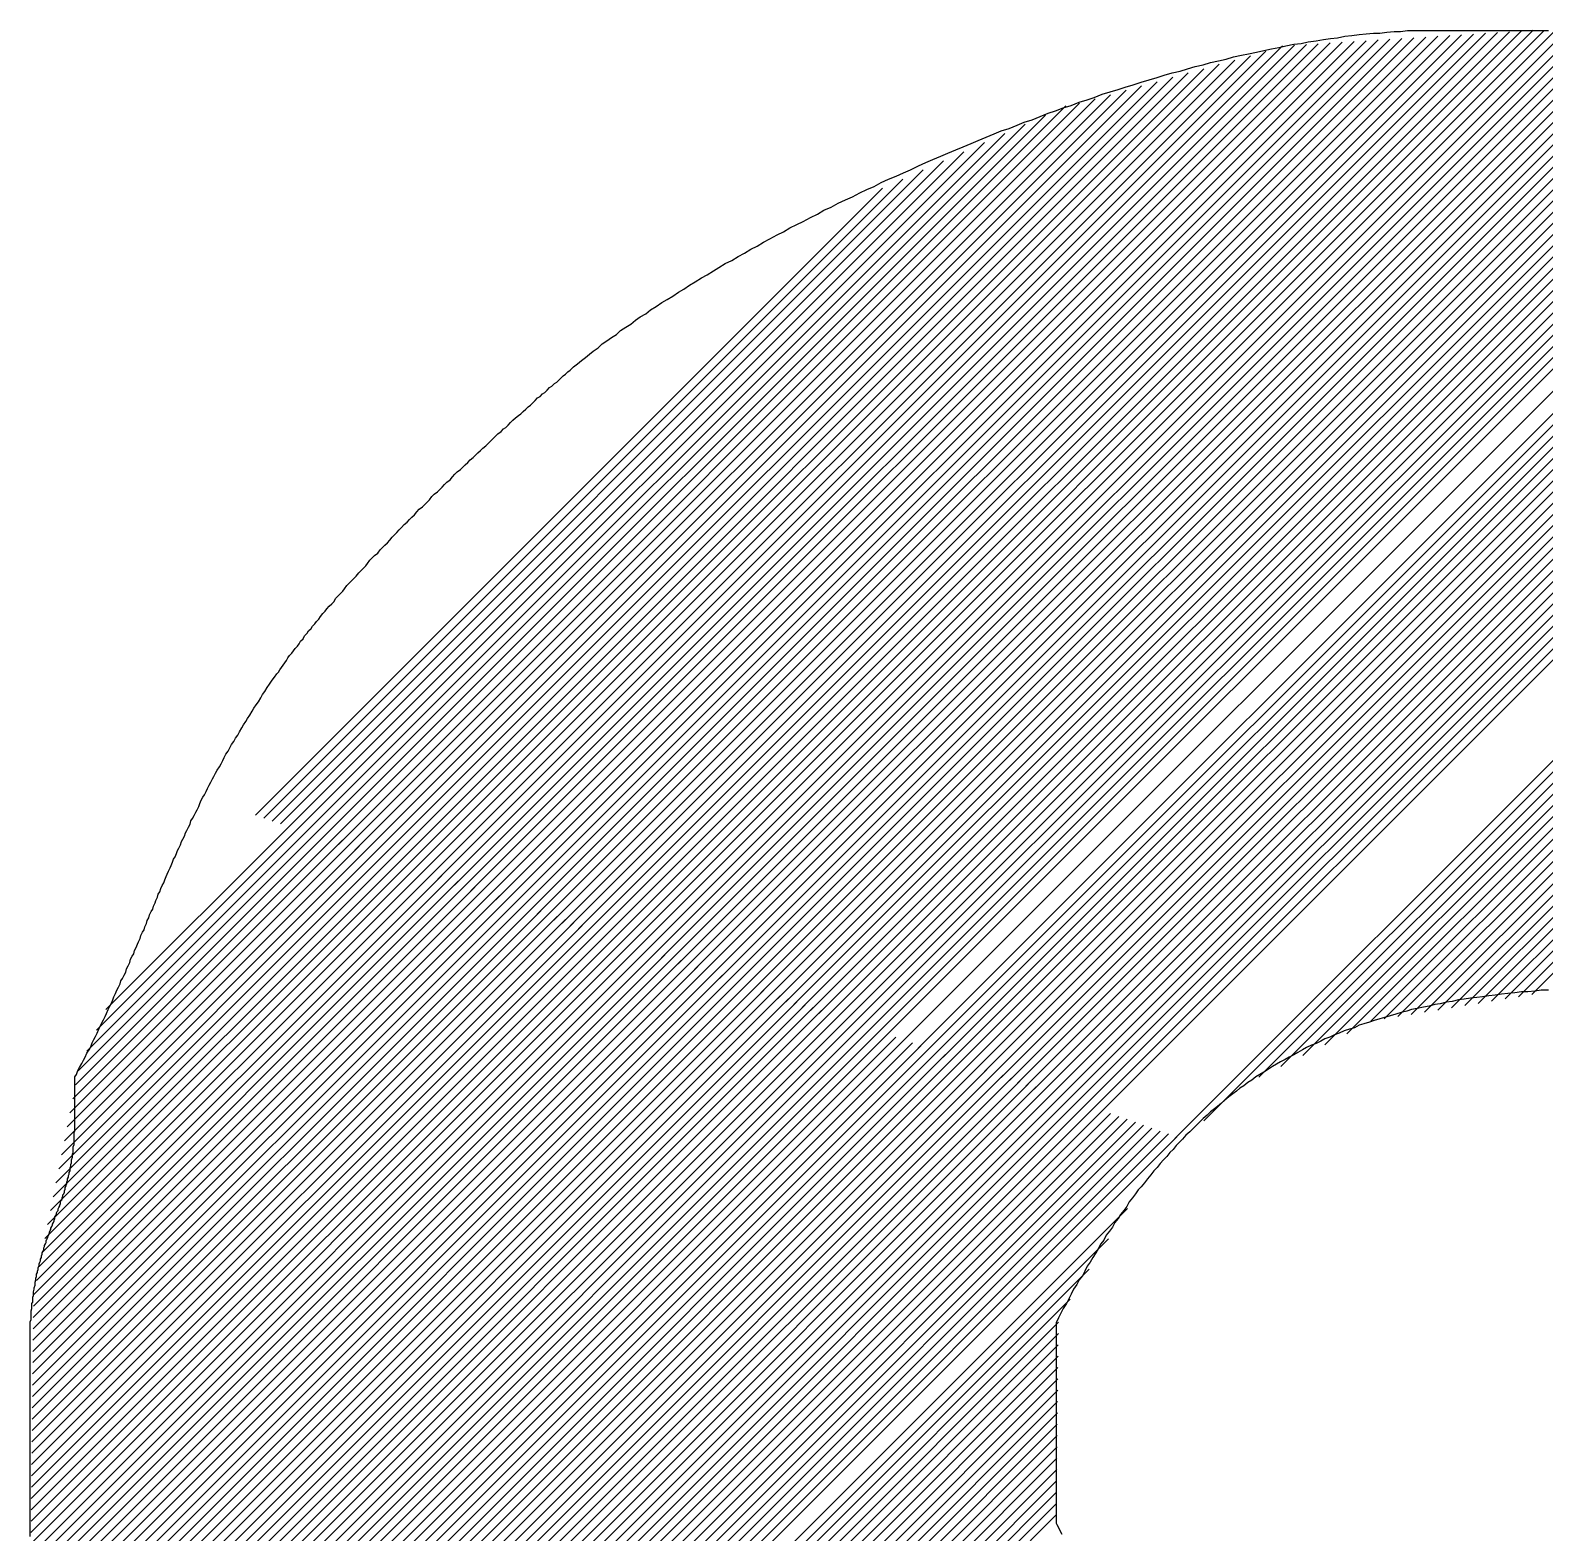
# Model space of a CAD drawing. Extents: x 3196 to 9141, y -1880 to 2325.
# Drawn here: x 8907.68 to 8917.24, y -1182.62 to -1173.14 of the extents above; entities that cross this region are included whole.
import ezdxf

# ---------------------------------------------------------------- set-up
doc = ezdxf.new("R2010")
doc.units = 0
doc.header["$MEASUREMENT"] = 0
doc.layers.add('1', color=1, linetype='CONTINUOUS')
doc.layers.add('10', color=10, linetype='CONTINUOUS')

msp = doc.modelspace()

# ---------------------------------------------------------------- linework, layer by layer
at = {"layer": '1', "linetype": 'Continuous'}
for p, q in [((8910.825468, -1178.700185), (8916.338568, -1173.187085)), ((8910.877768, -1178.718585), (8916.413968, -1173.182385)), ((8910.930068, -1178.736985), (8916.489418, -1173.177685)), ((8910.982368, -1178.755385), (8916.564818, -1173.172935)), ((8911.034668, -1178.773785), (8916.640268, -1173.168235)), ((8911.087018, -1178.792185), (8916.715668, -1173.163535)), ((8911.139318, -1178.810585), (8916.791118, -1173.158835)), ((8911.191618, -1178.828985), (8916.866518, -1173.154085)), ((8911.243918, -1178.847385), (8916.941968, -1173.149385)), ((8911.296218, -1178.865835), (8917.017368, -1173.144685)), ((8911.348518, -1178.884235), (8917.095318, -1173.137435)), ((8911.400868, -1178.902635), (8917.168218, -1173.135235)), ((8911.453168, -1178.921035), (8917.236718, -1173.137435)), ((8911.505468, -1178.939435), (8917.307418, -1173.137435)), ((8911.557768, -1178.957835), (8917.378168, -1173.137435)), ((8911.610068, -1178.976235), (8917.448868, -1173.137435)), ((8911.662418, -1178.994635), (8917.519568, -1173.137435)), ((8911.714718, -1179.013035), (8917.590268, -1173.137435)), ((8911.767018, -1179.031435), (8917.660968, -1173.137435)), ((8911.819318, -1179.049835), (8917.731718, -1173.137435)), ((8911.871618, -1179.068235), (8917.802418, -1173.137435)), ((8911.923918, -1179.086635), (8917.873118, -1173.137435)), ((8911.976268, -1179.105035), (8917.943818, -1173.137435)), ((8912.028568, -1179.123435), (8918.014568, -1173.137435)), ((8912.080868, -1179.141835), (8918.085268, -1173.137435)), ((8912.133168, -1179.160235), (8918.155968, -1173.137435)), ((8912.185468, -1179.178635), (8918.226668, -1173.137435)), ((8912.237768, -1179.197035), (8918.297368, -1173.137435)), ((8912.290118, -1179.215435), (8918.368118, -1173.137435)), ((8912.342418, -1179.233835), (8918.438818, -1173.137435)), ((8912.394718, -1179.252235), (8918.509518, -1173.137435)), ((8912.447018, -1179.270635), (8918.580218, -1173.137435)), ((8912.499318, -1179.289035), (8918.650918, -1173.137435)), ((8912.551618, -1179.307435), (8918.721668, -1173.137435)), ((8912.603968, -1179.325885), (8918.792368, -1173.137435)), ((8912.656268, -1179.344285), (8918.863068, -1173.137435)), ((8912.708568, -1179.362685), (8918.935318, -1173.135935)), ((8912.760868, -1179.381085), (8918.997168, -1173.144785)), ((8912.813168, -1179.399485), (8919.059068, -1173.153585)), ((8912.865518, -1179.417885), (8919.120918, -1173.162435)), ((8912.917818, -1179.436285), (8919.182768, -1173.171285)), ((8912.970118, -1179.454685), (8919.244668, -1173.180135)), ((8910.250068, -1178.497785), (8915.479618, -1173.268185)), ((8910.302368, -1178.516185), (8915.584318, -1173.234235)), ((8910.354668, -1178.534585), (8915.659718, -1173.229535)), ((8910.406968, -1178.552985), (8915.735168, -1173.224835)), ((8910.459318, -1178.571385), (8915.810568, -1173.220085)), ((8910.511618, -1178.589785), (8915.886018, -1173.215385)), ((8910.563918, -1178.608185), (8915.961418, -1173.210685)), ((8910.616218, -1178.626585), (8916.036868, -1173.205935)), ((8910.668518, -1178.644985), (8916.112268, -1173.201235)), ((8910.720818, -1178.663385), (8916.187718, -1173.196535)), ((8910.773168, -1178.681785), (8916.263118, -1173.191835)), ((8913.022418, -1179.473085), (8919.306518, -1173.188985)), ((8913.074718, -1179.491485), (8919.368418, -1173.197785)), ((8913.179368, -1179.528285), (8919.492168, -1173.215485)), ((8913.283968, -1179.565085), (8919.615868, -1173.233135)), ((8913.336268, -1179.583485), (8919.677768, -1173.241985)), ((8913.388568, -1179.601885), (8919.739618, -1173.250835)), ((8913.440868, -1179.620285), (8919.801518, -1173.259685)), ((8913.493218, -1179.638685), (8919.863368, -1173.268535)), ((8913.545518, -1179.657085), (8919.925268, -1173.277335)), ((8913.597818, -1179.675485), (8919.991718, -1173.281635)), ((8910.040818, -1178.424185), (8915.087318, -1173.377685)), ((8910.093118, -1178.442585), (8915.185418, -1173.350285)), ((8910.145418, -1178.460985), (8915.283468, -1173.322935)), ((8910.197768, -1178.479385), (8915.381568, -1173.295585)), ((8913.650118, -1179.693885), (8920.049018, -1173.295035)), ((8913.702418, -1179.712285), (8920.103768, -1173.310935)), ((8913.754768, -1179.730685), (8920.159818, -1173.325635)), ((8913.807068, -1179.749085), (8920.215868, -1173.340285)), ((8913.859368, -1179.767485), (8920.271918, -1173.354935)), ((8913.911668, -1179.785885), (8920.327968, -1173.369635)), ((8909.883918, -1178.368935), (8914.793068, -1173.459785)), ((8909.936218, -1178.387335), (8914.891168, -1173.432385)), ((8909.988518, -1178.405785), (8914.989218, -1173.405035)), ((8913.963968, -1179.804335), (8920.384018, -1173.384285)), ((8914.016268, -1179.822735), (8920.440068, -1173.398935)), ((8914.068618, -1179.841135), (8920.496118, -1173.413635)), ((8914.120918, -1179.859535), (8920.552168, -1173.428285)), ((8914.173218, -1179.877935), (8920.608168, -1173.442935)), ((8914.225518, -1179.896335), (8920.664218, -1173.457585)), ((8914.277818, -1179.914735), (8920.720268, -1173.472285)), ((8909.674668, -1178.295335), (8914.400768, -1173.569235)), ((8909.726968, -1178.313735), (8914.498868, -1173.541885)), ((8909.779268, -1178.332135), (8914.596918, -1173.514485)), ((8909.831568, -1178.350535), (8914.695018, -1173.487135)), ((8914.330118, -1179.933135), (8920.776318, -1173.486935)), ((8914.382468, -1179.951535), (8920.832368, -1173.501585)), ((8914.434768, -1179.969935), (8920.888418, -1173.516285)), ((8909.570068, -1178.258535), (8914.215368, -1173.613235)), ((8909.622368, -1178.276935), (8914.302718, -1173.596585)), ((8909.465418, -1178.221735), (8913.958418, -1173.728735)), ((8909.517718, -1178.240135), (8914.086918, -1173.670985)), ((8914.905518, -1180.135535), (8921.351268, -1173.689835)), ((8915.087518, -1180.024285), (8921.399068, -1173.712735)), ((8915.435318, -1179.747185), (8921.446868, -1173.735635)), ((8915.574168, -1179.679085), (8921.494668, -1173.758535)), ((8909.360818, -1178.184935), (8913.701518, -1173.844235)), ((8909.413118, -1178.203335), (8913.829968, -1173.786485)), ((8915.712968, -1179.610985), (8921.542468, -1173.781435)), ((8915.851768, -1179.542885), (8921.590268, -1173.804385)), ((8915.990568, -1179.474785), (8921.638068, -1173.827285)), ((8916.142768, -1179.393285), (8921.685868, -1173.850185)), ((8909.308518, -1178.166535), (8913.573018, -1173.902035)), ((8916.227468, -1179.379285), (8921.733668, -1173.873085)), ((8916.312168, -1179.365285), (8921.781468, -1173.896035)), ((8916.396868, -1179.351285), (8921.829268, -1173.918935)), ((8916.481568, -1179.337335), (8921.877068, -1173.941835)), ((8909.203868, -1178.129735), (8913.316068, -1174.017535)), ((8909.256218, -1178.148135), (8913.444568, -1173.959785)), ((8916.566318, -1179.323335), (8921.924868, -1173.964735)), ((8916.651018, -1179.309335), (8921.972668, -1173.987635)), ((8916.735718, -1179.295335), (8922.020468, -1174.010585)), ((8916.820418, -1179.281335), (8922.068268, -1174.033485)), ((8909.099268, -1178.092935), (8913.059168, -1174.133035)), ((8909.151568, -1178.111335), (8913.187618, -1174.075285)), ((8916.905118, -1179.267335), (8922.116068, -1174.056385)), ((8916.989868, -1179.253335), (8922.163868, -1174.079285)), ((8917.074568, -1179.239335), (8922.211668, -1174.102185)), ((8917.159268, -1179.225335), (8922.259468, -1174.125135)), ((8908.094168, -1179.451585), (8909.388118, -1178.157635)), ((8908.154168, -1179.320885), (8909.335968, -1178.139085)), ((8907.926818, -1179.972485), (8909.648868, -1178.250435)), ((8907.944418, -1179.884185), (8909.596718, -1178.231885)), ((8907.962018, -1179.795835), (8909.544568, -1178.213285)), ((8907.979618, -1179.707535), (8909.492418, -1178.194735)), ((8908.034168, -1179.582285), (8909.440268, -1178.176185)), ((8907.838818, -1180.414035), (8909.909618, -1178.343235)), ((8907.856418, -1180.325735), (8909.857468, -1178.324635)), ((8907.874018, -1180.237435), (8909.805318, -1178.306085)), ((8907.891618, -1180.149085), (8909.753168, -1178.287535)), ((8907.909218, -1180.060785), (8909.701018, -1178.268985)), ((8907.750818, -1180.855585), (8910.170418, -1178.436035)), ((8907.768418, -1180.767285), (8910.118268, -1178.417435)), ((8907.786018, -1180.678985), (8910.066118, -1178.398885)), ((8907.803618, -1180.590635), (8910.013918, -1178.380335)), ((8907.821218, -1180.502335), (8909.961768, -1178.361785)), ((8907.695168, -1181.264785), (8910.431168, -1178.528785)), ((8907.695918, -1181.193335), (8910.379018, -1178.510235)), ((8907.698018, -1181.120535), (8910.326868, -1178.491685)), ((8907.715618, -1181.032235), (8910.274718, -1178.473135)), ((8907.733218, -1180.943885), (8910.222568, -1178.454585)), ((8907.691368, -1181.622185), (8910.691918, -1178.621585)), ((8907.692118, -1181.550685), (8910.639768, -1178.603035)), ((8907.692868, -1181.479235), (8910.587618, -1178.584485)), ((8907.693618, -1181.407735), (8910.535468, -1178.565935)), ((8907.694418, -1181.336285), (8910.483318, -1178.547385)), ((8907.686768, -1182.051035), (8911.004818, -1178.732935)), ((8907.687518, -1181.979535), (8910.952668, -1178.714385)), ((8907.688268, -1181.908085), (8910.900518, -1178.695835)), ((8907.689068, -1181.836585), (8910.848368, -1178.677285)), ((8907.689818, -1181.765135), (8910.796218, -1178.658735)), ((8907.690568, -1181.693635), (8910.744068, -1178.640135)), ((8907.682918, -1182.408385), (8911.265568, -1178.825735)), ((8907.683718, -1182.336935), (8911.213418, -1178.807185)), ((8907.684468, -1182.265435), (8911.161268, -1178.788635)), ((8907.685218, -1182.193985), (8911.109118, -1178.770085)), ((8907.686018, -1182.122485), (8911.056968, -1178.751535)), ((8907.679118, -1182.765785), (8911.526368, -1178.918535)), ((8907.679868, -1182.694285), (8911.474168, -1178.899985)), ((8907.680668, -1182.622835), (8911.422018, -1178.881435)), ((8907.681418, -1182.551335), (8911.369868, -1178.862885)), ((8907.682168, -1182.479885), (8911.317718, -1178.844285)), ((8907.676818, -1182.980185), (8911.682818, -1178.974235)), ((8907.677418, -1183.050285), (8911.734968, -1178.992785)), ((8907.677568, -1182.908735), (8911.630668, -1178.955685)), ((8907.678368, -1182.837235), (8911.578518, -1178.937085)), ((8907.678818, -1183.119635), (8911.787118, -1179.011335)), ((8907.680168, -1183.188985), (8911.839268, -1179.029885)), ((8907.681568, -1183.258335), (8911.891418, -1179.048435)), ((8907.682918, -1183.327635), (8911.943568, -1179.067035)), ((8907.684268, -1183.396985), (8911.995718, -1179.085585)), ((8907.685668, -1183.466335), (8912.047868, -1179.104135)), ((8907.687018, -1183.535685), (8912.100018, -1179.122685)), ((8907.688418, -1183.605035), (8912.152168, -1179.141235)), ((8907.689768, -1183.674385), (8912.204318, -1179.159785)), ((8907.691118, -1183.743685), (8912.256468, -1179.178385)), ((8907.692518, -1183.813035), (8912.308618, -1179.196935)), ((8907.693868, -1183.882385), (8912.360768, -1179.215485)), ((8907.695268, -1183.951735), (8912.412918, -1179.234035)), ((8907.696618, -1184.021085), (8912.465068, -1179.252585)), ((8907.697968, -1184.090385), (8912.517218, -1179.271185)), ((8907.699368, -1184.159735), (8912.569368, -1179.289735)), ((8907.700718, -1184.229085), (8912.621518, -1179.308285)), ((8907.705768, -1184.294735), (8912.673668, -1179.326835)), ((8907.718568, -1184.352635), (8912.725818, -1179.345385)), ((8907.731418, -1184.410535), (8912.777968, -1179.363935)), ((8907.744268, -1184.468385), (8912.830118, -1179.382535)), ((8907.757068, -1184.526285), (8912.882268, -1179.401085)), ((8907.769918, -1184.584185), (8912.934418, -1179.419635)), ((8907.782718, -1184.642035), (8912.986618, -1179.438185)), ((8907.795568, -1184.699935), (8913.038768, -1179.456735)), ((8907.808418, -1184.757835), (8913.090918, -1179.475335)), ((8907.821218, -1184.815685), (8913.143068, -1179.493885)), ((8907.834068, -1184.873585), (8913.195218, -1179.512435)), ((8907.846868, -1184.931485), (8913.247368, -1179.530985)), ((8907.859718, -1184.989335), (8913.299518, -1179.549535)), ((8907.872518, -1185.047235), (8913.351668, -1179.568085)), ((8907.885368, -1185.105085), (8913.403818, -1179.586685)), ((8907.898218, -1185.162985), (8913.455968, -1179.605235)), ((8907.911018, -1185.220885), (8913.508118, -1179.623785)), ((8907.923868, -1185.278735), (8913.560268, -1179.642335)), ((8907.936668, -1185.336635), (8913.612418, -1179.660885)), ((8907.949518, -1185.394535), (8913.664568, -1179.679435)), ((8907.962318, -1185.452385), (8913.716718, -1179.698035)), ((8907.975168, -1185.510285), (8913.768868, -1179.716585)), ((8907.988018, -1185.568185), (8913.821018, -1179.735135)), ((8908.000818, -1185.626035), (8913.873168, -1179.753685)), ((8908.013668, -1185.683935), (8913.925318, -1179.772235)), ((8908.026468, -1185.741785), (8913.977468, -1179.790835)), ((8908.039318, -1185.799685), (8914.029618, -1179.809385)), ((8908.052118, -1185.857585), (8914.081768, -1179.827935)), ((8908.064968, -1185.915435), (8914.133918, -1179.846485)), ((8908.077818, -1185.973335), (8914.186068, -1179.865035)), ((8908.090618, -1186.031235), (8914.238218, -1179.883585)), ((8908.103468, -1186.089085), (8914.290368, -1179.902185)), ((8908.116268, -1186.146985), (8914.342518, -1179.920735)), ((8908.134018, -1186.199985), (8914.394668, -1179.939285)), ((8908.158068, -1186.246635), (8914.446868, -1179.957835)), ((8908.182068, -1186.293285), (8914.499018, -1179.976385)), ((8908.206118, -1186.339985), (8914.551168, -1179.994935)), ((8908.230168, -1186.386635), (8914.603318, -1180.013535)), ((8908.254218, -1186.433335), (8914.655468, -1180.032085)), ((8908.278268, -1186.479985), (8914.707618, -1180.050635)), ((8908.302318, -1186.526635), (8914.759768, -1180.069185)), ((8908.326318, -1186.573335), (8914.811918, -1180.087735)), ((8908.350368, -1186.619985), (8914.864068, -1180.106335)), ((8908.374418, -1186.666635), (8914.916218, -1180.124885)), ((8908.422518, -1186.759985), (8914.605718, -1180.576785)), ((8908.446568, -1186.806685), (8914.485168, -1180.768085)), ((8908.470568, -1186.853335), (8914.364568, -1180.959335)), ((8908.494618, -1186.899985), (8914.244018, -1181.150585)), ((8908.518668, -1186.946685), (8914.169668, -1181.295685)), ((8908.542718, -1186.993335), (8914.168868, -1181.367185)), ((8908.566768, -1187.039985), (8914.168018, -1181.438735)), ((8908.590818, -1187.086685), (8914.167218, -1181.510235)), ((8908.614818, -1187.133335), (8914.166418, -1181.581785)), ((8908.638868, -1187.180035), (8914.165568, -1181.653335)), ((8908.662918, -1187.226685), (8914.164768, -1181.724835)), ((8908.686968, -1187.273335), (8914.163968, -1181.796385)), ((8908.711018, -1187.320035), (8914.163118, -1181.867885)), ((8908.735068, -1187.366685), (8914.162318, -1181.939435)), ((8908.759068, -1187.413385), (8914.161468, -1182.010985)), ((8908.783118, -1187.460035), (8914.160668, -1182.082485)), ((8908.807168, -1187.506685), (8914.159868, -1182.154035)), ((8908.831218, -1187.553385), (8914.159018, -1182.225535)), ((8908.855268, -1187.600035), (8914.158218, -1182.297085)), ((8908.879318, -1187.646685), (8914.157368, -1182.368635)), ((8908.908118, -1187.688585), (8914.156568, -1182.440135)), ((8908.942218, -1187.725235), (8914.155768, -1182.511685))]:
    msp.add_line(p, q, dxfattribs=at)
at = {"layer": '10', "linetype": 'Continuous'}
for points in [[(8909.173118, -1177.285635), (8909.188168, -1177.265535), (8909.203218, -1177.240435), (8909.218318, -1177.220335), (8909.233368, -1177.200235), (8909.243418, -1177.190185), (8909.253468, -1177.175135), (8909.263518, -1177.160085), (8909.273568, -1177.144985), (8909.283568, -1177.129935), (8909.293618, -1177.114885), (8909.303668, -1177.099785), (8909.313718, -1177.084735), (8909.328768, -1177.069685), (8909.338818, -1177.054585), (8909.348868, -1177.039535), (8909.363918, -1177.024485), (8909.373968, -1177.009435), (8909.384018, -1176.994335), (8909.399118, -1176.979285), (8909.409118, -1176.959185), (8909.424218, -1176.944135), (8909.434268, -1176.929035), (8909.449318, -1176.913985), (8909.459368, -1176.898935), (8909.474418, -1176.883885), (8909.484468, -1176.868785), (8909.499518, -1176.853735), (8909.509568, -1176.838685), (8909.524668, -1176.818585), (8909.539718, -1176.803485), (8909.549768, -1176.788435), (8909.564818, -1176.773385), (8909.579868, -1176.758335), (8909.594968, -1176.743235), (8909.605018, -1176.723135), (8909.620068, -1176.708085), (8909.635118, -1176.693035), (8909.650218, -1176.677935), (8909.660218, -1176.662885), (8909.675318, -1176.642785), (8909.690368, -1176.627735), (8909.705418, -1176.612685), (8909.720518, -1176.597585), (8909.735568, -1176.582535), (8909.750618, -1176.562435), (8909.765718, -1176.547385), (8909.780768, -1176.532335), (8909.795818, -1176.517235), (8909.805868, -1176.502185), (8909.820968, -1176.482085), (8909.836018, -1176.467035), (8909.851068, -1176.451985), (8909.871168, -1176.436885), (8909.886218, -1176.416835), (8909.901318, -1176.401735), (8909.916368, -1176.386685), (8909.931418, -1176.371635), (8909.946518, -1176.356535), (8909.961568, -1176.336485), (8909.976618, -1176.321385), (8909.991668, -1176.306335), (8910.006768, -1176.291285), (8910.021818, -1176.276185), (8910.036868, -1176.256135), (8910.056968, -1176.241035), (8910.072068, -1176.225985), (8910.087118, -1176.210935), (8910.102168, -1176.195835), (8910.117218, -1176.175735), (8910.132318, -1176.160685), (8910.152418, -1176.145635), (8910.167468, -1176.130585), (8910.182518, -1176.115485), (8910.197618, -1176.100435), (8910.212668, -1176.080335), (8910.227718, -1176.065285), (8910.247818, -1176.050185), (8910.262868, -1176.035135), (8910.277968, -1176.020085), (8910.293018, -1176.005035), (8910.308068, -1175.989935), (8910.328168, -1175.974885), (8910.343218, -1175.954785), (8910.358318, -1175.939735), (8910.373368, -1175.924635), (8910.393468, -1175.909585), (8910.408518, -1175.894535), (8910.423568, -1175.879485), (8910.438668, -1175.864385), (8910.453718, -1175.849335), (8910.473818, -1175.834285), (8910.488868, -1175.819185), (8910.503918, -1175.804135), (8910.519018, -1175.789085), (8910.534068, -1175.773985), (8910.554168, -1175.758935), (8910.569218, -1175.743885), (8910.584268, -1175.728785), (8910.599368, -1175.713735), (8910.614418, -1175.698685), (8910.629468, -1175.683585), (8910.649568, -1175.668535), (8910.664618, -1175.653485), (8910.679718, -1175.643435), (8910.694768, -1175.628385), (8910.709818, -1175.613285), (8910.724918, -1175.598235), (8910.739968, -1175.583185), (8910.760068, -1175.568085), (8910.775118, -1175.558035), (8910.790168, -1175.542985), (8910.805268, -1175.527935), (8910.820318, -1175.512835), (8910.835368, -1175.502835), (8910.850468, -1175.487735), (8910.865518, -1175.472685), (8910.880568, -1175.457635), (8910.895668, -1175.447585), (8910.910718, -1175.432485), (8910.925768, -1175.422435), (8910.940868, -1175.407385), (8910.955918, -1175.392335), (8910.970968, -1175.382285), (8910.986068, -1175.367235), (8911.001118, -1175.357185), (8911.016168, -1175.342085), (8911.026218, -1175.332085), (8911.041268, -1175.316985), (8911.056368, -1175.306935), (8911.071418, -1175.291885), (8911.086468, -1175.281835), (8911.106568, -1175.261735), (8911.131668, -1175.241685), (8911.156818, -1175.221585), (8911.181918, -1175.201485), (8911.207018, -1175.181385), (8911.232118, -1175.161335), (8911.262268, -1175.141235), (8911.287368, -1175.116135), (8911.317518, -1175.096035), (8911.347618, -1175.075935), (8911.377768, -1175.055835), (8911.402868, -1175.030735), (8911.438018, -1175.010635), (8911.468168, -1174.990585), (8911.498268, -1174.965435), (8911.528418, -1174.945385), (8911.563568, -1174.925285), (8911.593718, -1174.900185), (8911.628868, -1174.880085), (8911.664018, -1174.854985), (8911.699168, -1174.834885), (8911.734318, -1174.814785), (8911.769468, -1174.789685), (8911.804618, -1174.769585), (8911.839768, -1174.744485), (8911.874918, -1174.724385), (8911.915118, -1174.699285), (8911.950268, -1174.679185), (8911.990468, -1174.654085), (8912.025618, -1174.633985), (8912.065768, -1174.608885), (8912.105968, -1174.588785), (8912.146118, -1174.563685), (8912.186318, -1174.543585), (8912.226468, -1174.518485), (8912.266668, -1174.498435), (8912.306818, -1174.473285), (8912.347018, -1174.453235), (8912.392218, -1174.428085), (8912.432368, -1174.408035), (8912.472568, -1174.382885), (8912.517768, -1174.362835), (8912.557918, -1174.342735), (8912.603118, -1174.317635), (8912.648318, -1174.297535), (8912.688518, -1174.272435), (8912.733718, -1174.252335), (8912.778918, -1174.227235), (8912.824118, -1174.207135), (8912.869318, -1174.187035), (8912.914518, -1174.161935), (8912.959718, -1174.141835), (8913.004868, -1174.121785), (8913.050068, -1174.096635), (8913.095268, -1174.076585), (8913.145518, -1174.056485), (8913.190718, -1174.036385), (8913.235918, -1174.016285), (8913.286118, -1173.991185), (8913.331318, -1173.971085), (8913.376518, -1173.951035), (8913.426718, -1173.930935), (8913.471918, -1173.910835), (8913.522168, -1173.890735), (8913.567368, -1173.870685), (8913.617568, -1173.850585), (8913.662768, -1173.830485), (8913.713018, -1173.810385), (8913.763218, -1173.790285), (8913.808418, -1173.770235), (8913.858618, -1173.755135), (8913.908868, -1173.735085), (8913.954068, -1173.714985), (8914.004268, -1173.699935), (8914.054468, -1173.679835), (8914.104718, -1173.659735), (8914.149918, -1173.644685), (8914.200118, -1173.624585), (8914.250368, -1173.609535), (8914.300568, -1173.589435), (8914.350768, -1173.574385), (8914.395968, -1173.559285), (8914.446218, -1173.539185), (8914.496418, -1173.524135), (8914.546668, -1173.509085), (8914.591868, -1173.494035), (8914.642068, -1173.478935), (8914.692268, -1173.463885), (8914.742518, -1173.448835), (8914.792718, -1173.433735), (8914.837918, -1173.418685), (8914.888118, -1173.403635), (8914.938368, -1173.393585), (8914.983568, -1173.378485), (8915.033768, -1173.363435), (8915.084018, -1173.353385), (8915.129218, -1173.338335), (8915.179418, -1173.328285), (8915.229618, -1173.318235), (8915.274818, -1173.303185), (8915.325068, -1173.293135), (8915.370268, -1173.283085), (8915.420468, -1173.273035), (8915.465668, -1173.262985), (8915.515868, -1173.252935), (8915.561068, -1173.242935), (8915.606268, -1173.232885), (8915.656518, -1173.222835), (8915.701718, -1173.217785), (8915.746918, -1173.207735), (8915.797118, -1173.202735), (8915.842318, -1173.192685), (8915.887518, -1173.187685), (8915.932718, -1173.182635), (8915.977918, -1173.172585), (8916.023118, -1173.167585), (8916.068318, -1173.162535), (8916.113518, -1173.157535), (8916.158718, -1173.152535), (8916.198868, -1173.152535), (8916.244068, -1173.147485), (8916.289268, -1173.142485), (8916.329468, -1173.142485), (8916.374668, -1173.137435), (8916.414818, -1173.137435), (8916.460018, -1173.137435), (8916.500218, -1173.137435), (8916.540368, -1173.137435), (8916.550418, -1173.137435), (8916.555468, -1173.137435), (8916.560468, -1173.137435), (8916.565468, -1173.137435), (8916.570518, -1173.137435), (8916.575518, -1173.137435), (8916.585568, -1173.137435), (8916.590618, -1173.137435), (8916.600668, -1173.137435), (8916.610668, -1173.137435), (8916.620718, -1173.137435), (8916.630768, -1173.137435), (8916.640818, -1173.137435), (8916.655868, -1173.137435), (8916.670968, -1173.137435), (8916.681018, -1173.137435), (8916.696068, -1173.137435), (8916.711118, -1173.137435), (8916.726218, -1173.137435), (8916.746268, -1173.137435), (8916.761368, -1173.137435), (8916.781418, -1173.137435), (8916.796518, -1173.137435), (8916.816568, -1173.137435), (8916.836668, -1173.137435), (8916.856768, -1173.137435), (8916.876868, -1173.137435), (8916.896918, -1173.137435), (8916.917018, -1173.137435), (8916.942118, -1173.137435), (8916.962218, -1173.137435), (8916.987318, -1173.137435), (8917.012468, -1173.137435), (8917.032518, -1173.137435), (8917.057668, -1173.137435), (8917.082768, -1173.137435), (8917.107868, -1173.137435), (8917.132968, -1173.137435), (8917.158068, -1173.137435), (8917.183218, -1173.137435), (8917.213318, -1173.137435), (8917.238418, -1173.137435), (8917.263568, -1173.137435)], [(8907.676568, -1182.649135), (8907.676568, -1182.623985), (8907.676568, -1182.598885), (8907.676568, -1182.568785), (8907.676568, -1182.543635), (8907.676568, -1182.518535), (8907.676568, -1182.493435), (8907.676568, -1182.463285), (8907.676568, -1182.438185), (8907.676568, -1182.413085), (8907.676568, -1182.387985), (8907.676568, -1182.357835), (8907.676568, -1182.332735), (8907.676568, -1182.307635), (8907.676568, -1182.282535), (8907.676568, -1182.257385), (8907.676568, -1182.232285), (8907.676568, -1182.207185), (8907.676568, -1182.182085), (8907.676568, -1182.156985), (8907.676568, -1182.131835), (8907.676568, -1182.106735), (8907.676568, -1182.081635), (8907.676568, -1182.056535), (8907.676568, -1182.036435), (8907.676568, -1182.011335), (8907.676568, -1181.986235), (8907.676568, -1181.966135), (8907.676568, -1181.941035), (8907.676568, -1181.920935), (8907.676568, -1181.900835), (8907.676568, -1181.875735), (8907.676568, -1181.855635), (8907.676568, -1181.835535), (8907.676568, -1181.815485), (8907.676568, -1181.795385), (8907.676568, -1181.775285), (8907.676568, -1181.755185), (8907.676568, -1181.735135), (8907.676568, -1181.720035), (8907.676568, -1181.699935), (8907.676568, -1181.684885), (8907.676568, -1181.664785), (8907.676568, -1181.649735), (8907.676568, -1181.634685), (8907.676568, -1181.619585), (8907.676568, -1181.604535), (8907.676568, -1181.589485), (8907.676568, -1181.574385), (8907.676568, -1181.559335), (8907.676568, -1181.549285), (8907.676568, -1181.539235), (8907.676568, -1181.524185), (8907.676568, -1181.514135), (8907.676568, -1181.504085), (8907.676568, -1181.494035), (8907.676568, -1181.484035), (8907.676568, -1181.478985), (8907.676568, -1181.468935), (8907.676568, -1181.463935), (8907.676568, -1181.458885), (8907.676568, -1181.453885), (8907.676568, -1181.448835), (8907.676568, -1181.443835), (8907.676568, -1181.438835), (8907.676568, -1181.423735), (8907.676568, -1181.408685), (8907.676568, -1181.388585), (8907.676568, -1181.373535), (8907.676568, -1181.358485), (8907.676568, -1181.343385), (8907.676568, -1181.328335), (8907.676568, -1181.313285), (8907.676568, -1181.293185), (8907.681568, -1181.278135), (8907.681568, -1181.263035), (8907.681568, -1181.252985), (8907.681568, -1181.237935), (8907.681568, -1181.222885), (8907.686618, -1181.207785), (8907.686618, -1181.192735), (8907.686618, -1181.177685), (8907.691618, -1181.167635), (8907.691618, -1181.152585), (8907.691618, -1181.137485), (8907.696618, -1181.127435), (8907.696618, -1181.112385), (8907.696618, -1181.102335), (8907.701668, -1181.087285), (8907.701668, -1181.077235), (8907.706668, -1181.062185), (8907.706668, -1181.052135), (8907.706668, -1181.042085), (8907.711718, -1181.027035), (8907.711718, -1181.016985), (8907.716718, -1181.006935), (8907.716718, -1180.991835), (8907.721768, -1180.981835), (8907.721768, -1180.971785), (8907.726768, -1180.961735), (8907.726768, -1180.951685), (8907.731768, -1180.936635), (8907.731768, -1180.926585), (8907.736818, -1180.916535), (8907.741818, -1180.906485), (8907.741818, -1180.896435), (8907.746868, -1180.886385), (8907.746868, -1180.876335), (8907.751868, -1180.866285), (8907.751868, -1180.856285), (8907.756918, -1180.846235), (8907.761918, -1180.836185), (8907.761918, -1180.826135), (8907.766968, -1180.816085), (8907.766968, -1180.811085), (8907.771968, -1180.801035), (8907.776968, -1180.790985), (8907.776968, -1180.780935), (8907.782018, -1180.770885), (8907.787018, -1180.760835), (8907.787018, -1180.755835), (8907.792068, -1180.745785), (8907.797068, -1180.735735), (8907.797068, -1180.725685), (8907.802118, -1180.715635), (8907.807118, -1180.710635), (8907.807118, -1180.700585), (8907.812168, -1180.690535), (8907.817168, -1180.680485), (8907.817168, -1180.675485), (8907.822168, -1180.665435), (8907.827218, -1180.655385), (8907.827218, -1180.650385), (8907.832218, -1180.640335), (8907.832218, -1180.630285), (8907.837268, -1180.620235), (8907.842268, -1180.615185), (8907.842268, -1180.605185), (8907.847318, -1180.595135), (8907.852318, -1180.590085), (8907.852318, -1180.580035), (8907.857318, -1180.569985), (8907.862368, -1180.559985), (8907.862368, -1180.554935), (8907.867368, -1180.544885), (8907.867368, -1180.534835), (8907.872418, -1180.524835), (8907.877418, -1180.519785), (8907.877418, -1180.509735), (8907.882468, -1180.499685), (8907.882468, -1180.489635), (8907.887468, -1180.484635), (8907.892518, -1180.474585), (8907.892518, -1180.464535), (8907.897518, -1180.454485), (8907.897518, -1180.444435), (8907.902518, -1180.434435), (8907.902518, -1180.429385), (8907.907568, -1180.419335), (8907.907568, -1180.409285), (8907.912568, -1180.399285), (8907.912568, -1180.389235), (8907.917618, -1180.379185), (8907.917618, -1180.369135), (8907.922618, -1180.359085), (8907.922618, -1180.349035), (8907.927668, -1180.338985), (8907.927668, -1180.328935), (8907.927668, -1180.318885), (8907.932668, -1180.308885), (8907.932668, -1180.298835), (8907.937718, -1180.288785), (8907.937718, -1180.278735), (8907.937718, -1180.268685), (8907.942718, -1180.253635), (8907.942718, -1180.243585), (8907.942718, -1180.233535), (8907.947718, -1180.223485), (8907.947718, -1180.208435), (8907.947718, -1180.198385), (8907.947718, -1180.188335), (8907.952768, -1180.173285), (8907.952768, -1180.163235), (8907.952768, -1180.153185), (8907.952768, -1180.138135), (8907.952768, -1180.128085), (8907.952768, -1180.112985), (8907.952768, -1180.097935), (8907.957768, -1180.087885), (8907.957768, -1180.072835), (8907.957768, -1180.062785), (8907.957768, -1180.047735), (8907.957768, -1180.032635), (8907.957768, -1180.027635), (8907.957768, -1180.022635), (8907.957768, -1180.017585), (8907.957768, -1180.012585), (8907.957768, -1180.007535), (8907.957768, -1180.002535), (8907.957768, -1179.997485), (8907.957768, -1179.992485), (8907.957768, -1179.987435), (8907.957768, -1179.982435), (8907.957768, -1179.977435), (8907.957768, -1179.972385), (8907.957768, -1179.967385), (8907.957768, -1179.962335), (8907.957768, -1179.957335), (8907.957768, -1179.952285), (8907.957768, -1179.947285), (8907.957768, -1179.942235), (8907.957768, -1179.937235), (8907.957768, -1179.932235), (8907.957768, -1179.927185), (8907.957768, -1179.922185), (8907.957768, -1179.917135), (8907.957768, -1179.912135), (8907.957768, -1179.907085), (8907.957768, -1179.902085), (8907.957768, -1179.897085), (8907.957768, -1179.892035), (8907.957768, -1179.887035), (8907.957768, -1179.881985), (8907.957768, -1179.876985), (8907.957768, -1179.871935), (8907.957768, -1179.866935), (8907.957768, -1179.861885), (8907.957768, -1179.856885), (8907.957768, -1179.851885), (8907.957768, -1179.846835), (8907.957768, -1179.841835), (8907.957768, -1179.836785), (8907.957768, -1179.831785), (8907.957768, -1179.826735), (8907.957768, -1179.821735), (8907.957768, -1179.816685), (8907.957768, -1179.811685), (8907.957768, -1179.806685), (8907.957768, -1179.801635), (8907.957768, -1179.796635), (8907.957768, -1179.791585), (8907.957768, -1179.786585), (8907.957768, -1179.781535), (8907.957768, -1179.776535), (8907.957768, -1179.771535), (8907.957768, -1179.766485), (8907.957768, -1179.761485), (8907.957768, -1179.756435), (8907.957768, -1179.751435), (8907.957768, -1179.746385), (8907.967818, -1179.731335), (8907.977868, -1179.706235), (8907.987918, -1179.686135), (8908.002968, -1179.661035), (8908.013018, -1179.640935), (8908.023068, -1179.620835), (8908.033118, -1179.595735), (8908.048168, -1179.575635), (8908.058218, -1179.555585), (8908.068268, -1179.530435), (8908.078318, -1179.510385), (8908.088368, -1179.490285), (8908.098418, -1179.470185), (8908.108418, -1179.445085), (8908.118468, -1179.424985), (8908.128518, -1179.404885), (8908.138568, -1179.384835), (8908.148618, -1179.364735), (8908.158668, -1179.344635), (8908.168718, -1179.319535), (8908.178768, -1179.299435), (8908.188818, -1179.279335), (8908.198818, -1179.259285), (8908.203868, -1179.239185), (8908.213918, -1179.219085), (8908.223968, -1179.198985), (8908.233968, -1179.178935), (8908.244018, -1179.158835), (8908.249068, -1179.138735), (8908.259118, -1179.123685), (8908.269168, -1179.103585), (8908.279168, -1179.083485), (8908.284218, -1179.063385), (8908.294268, -1179.043335), (8908.304318, -1179.023235), (8908.309318, -1179.003135), (8908.319368, -1178.983035), (8908.329418, -1178.967985), (8908.334418, -1178.947885), (8908.344468, -1178.927835), (8908.354518, -1178.907735), (8908.359518, -1178.892685), (8908.369568, -1178.872585), (8908.374618, -1178.852485), (8908.384668, -1178.832385), (8908.394718, -1178.817335), (8908.399718, -1178.797235), (8908.409768, -1178.777135), (8908.414768, -1178.757085), (8908.424818, -1178.741985), (8908.429868, -1178.721935), (8908.439918, -1178.701835), (8908.449918, -1178.686735), (8908.454968, -1178.666685), (8908.465018, -1178.646585), (8908.470018, -1178.631535), (8908.480068, -1178.611435), (8908.485068, -1178.591335), (8908.495118, -1178.576285), (8908.500168, -1178.556185), (8908.510218, -1178.536085), (8908.520268, -1178.521035), (8908.525268, -1178.500935), (8908.535318, -1178.480835), (8908.540318, -1178.465785), (8908.550368, -1178.445685), (8908.560418, -1178.425635), (8908.565468, -1178.410535), (8908.575468, -1178.390485), (8908.580518, -1178.370385), (8908.590568, -1178.355285), (8908.600618, -1178.335235), (8908.605618, -1178.315135), (8908.615668, -1178.300085), (8908.625718, -1178.279985), (8908.630718, -1178.259885), (8908.640768, -1178.244835), (8908.650818, -1178.224735), (8908.655818, -1178.204635), (8908.665868, -1178.189585), (8908.675918, -1178.169485), (8908.685968, -1178.149385), (8908.691018, -1178.129335), (8908.701018, -1178.114235), (8908.711068, -1178.094185), (8908.721118, -1178.074085), (8908.731168, -1178.058985), (8908.741218, -1178.038935), (8908.746218, -1178.018835), (8908.756268, -1177.998735), (8908.766318, -1177.978635), (8908.776368, -1177.963585), (8908.786418, -1177.943485), (8908.796468, -1177.923435), (8908.806518, -1177.903335), (8908.816568, -1177.883235), (8908.826568, -1177.863135), (8908.836618, -1177.848085), (8908.846668, -1177.827985), (8908.856718, -1177.807885), (8908.871768, -1177.787835), (8908.881818, -1177.767735), (8908.891868, -1177.747635), (8908.901918, -1177.727535), (8908.911968, -1177.707485), (8908.927018, -1177.687385), (8908.937068, -1177.667285), (8908.947118, -1177.647185), (8908.962168, -1177.627135), (8908.972218, -1177.607035), (8908.987268, -1177.586935), (8908.997318, -1177.566835), (8909.012418, -1177.541735), (8909.022468, -1177.521635), (8909.037518, -1177.501585), (8909.047568, -1177.481485), (8909.062618, -1177.461385), (8909.077668, -1177.436285), (8909.087718, -1177.416185), (8909.102818, -1177.396085), (8909.117868, -1177.376035), (8909.132918, -1177.350885), (8909.142968, -1177.330835), (8909.158018, -1177.310735), (8909.173118, -1177.285635)], [(8917.263568, -1179.198985), (8917.218368, -1179.198985), (8917.178168, -1179.204035), (8917.132968, -1179.209035), (8917.092818, -1179.209035), (8917.052618, -1179.214085), (8917.007418, -1179.219085), (8916.967268, -1179.224135), (8916.927068, -1179.229135), (8916.886918, -1179.234135), (8916.846718, -1179.239185), (8916.811568, -1179.244185), (8916.771368, -1179.249235), (8916.731218, -1179.254235), (8916.696068, -1179.259285), (8916.655868, -1179.269335), (8916.620718, -1179.274335), (8916.580568, -1179.284385), (8916.545418, -1179.289385), (8916.510268, -1179.299435), (8916.475118, -1179.304485), (8916.434918, -1179.314485), (8916.399768, -1179.319535), (8916.369618, -1179.329585), (8916.334468, -1179.339635), (8916.299318, -1179.349685), (8916.264168, -1179.359685), (8916.229018, -1179.369735), (8916.198868, -1179.379785), (8916.163718, -1179.389835), (8916.133618, -1179.399885), (8916.098468, -1179.409935), (8916.068318, -1179.419985), (8916.038168, -1179.435035), (8916.008068, -1179.445085), (8915.972918, -1179.455135), (8915.942768, -1179.470185), (8915.912618, -1179.480235), (8915.882518, -1179.495285), (8915.852368, -1179.505335), (8915.827268, -1179.520435), (8915.797118, -1179.535485), (8915.766968, -1179.545535), (8915.736868, -1179.560585), (8915.711768, -1179.575635), (8915.681618, -1179.590735), (8915.656518, -1179.605785), (8915.626368, -1179.620835), (8915.601268, -1179.635935), (8915.571118, -1179.650985), (8915.546018, -1179.666035), (8915.520918, -1179.681135), (8915.495818, -1179.696185), (8915.465668, -1179.716285), (8915.440568, -1179.731335), (8915.415468, -1179.746385), (8915.390318, -1179.766485), (8915.365218, -1179.781535), (8915.340118, -1179.801635), (8915.315018, -1179.816685), (8915.294918, -1179.836785), (8915.269818, -1179.851885), (8915.244718, -1179.871935), (8915.219618, -1179.892035), (8915.199518, -1179.912135), (8915.174418, -1179.932235), (8915.154318, -1179.947285), (8915.129218, -1179.967385), (8915.109118, -1179.987435), (8915.084018, -1180.007535), (8915.063918, -1180.027635), (8915.038818, -1180.052735), (8915.018718, -1180.072835), (8914.998618, -1180.092935), (8914.973518, -1180.112985), (8914.953418, -1180.138135), (8914.933318, -1180.158185), (8914.913268, -1180.178285), (8914.893168, -1180.203385), (8914.873068, -1180.223485), (8914.852968, -1180.248585), (8914.832918, -1180.268685), (8914.812818, -1180.293785), (8914.792718, -1180.318885), (8914.772618, -1180.338985), (8914.752568, -1180.364085), (8914.732468, -1180.389235), (8914.712368, -1180.414335), (8914.692268, -1180.439435), (8914.672218, -1180.459535), (8914.657118, -1180.484635), (8914.637018, -1180.509735), (8914.616968, -1180.534835), (8914.601868, -1180.564985), (8914.581818, -1180.590085), (8914.561718, -1180.615185), (8914.546668, -1180.640335), (8914.526568, -1180.665435), (8914.511468, -1180.695535), (8914.491418, -1180.720685), (8914.471318, -1180.745785), (8914.456268, -1180.775935), (8914.436168, -1180.801035), (8914.421118, -1180.831135), (8914.406018, -1180.856285), (8914.385918, -1180.886385), (8914.370868, -1180.916535), (8914.350768, -1180.941635), (8914.335718, -1180.971785), (8914.320668, -1181.001885), (8914.300568, -1181.027035), (8914.285518, -1181.057135), (8914.265418, -1181.087285), (8914.250368, -1181.117385), (8914.235268, -1181.147535), (8914.220218, -1181.177685), (8914.200118, -1181.207785), (8914.185068, -1181.237935), (8914.170018, -1181.268085), (8914.154918, -1181.298185), (8914.154918, -1181.303235), (8914.154918, -1181.308235), (8914.154918, -1181.313285), (8914.154918, -1181.318285), (8914.154918, -1181.323285), (8914.154918, -1181.328335), (8914.154918, -1181.333335), (8914.154918, -1181.338385), (8914.154918, -1181.343385), (8914.154918, -1181.348435), (8914.154918, -1181.353435), (8914.154918, -1181.358485), (8914.154918, -1181.363485), (8914.154918, -1181.368485), (8914.154918, -1181.373535), (8914.154918, -1181.378535), (8914.154918, -1181.383585), (8914.154918, -1181.388585), (8914.154918, -1181.393635), (8914.154918, -1181.398635), (8914.154918, -1181.403685), (8914.154918, -1181.408685), (8914.154918, -1181.413685), (8914.154918, -1181.418735), (8914.154918, -1181.423735), (8914.154918, -1181.428785), (8914.154918, -1181.433785), (8914.154918, -1181.438835), (8914.154918, -1181.443835), (8914.154918, -1181.448835), (8914.154918, -1181.453885), (8914.154918, -1181.458885), (8914.154918, -1181.463935), (8914.154918, -1181.468935), (8914.154918, -1181.473985), (8914.154918, -1181.478985), (8914.154918, -1181.484035), (8914.154918, -1181.489035), (8914.154918, -1181.494035), (8914.154918, -1181.499085), (8914.154918, -1181.504085), (8914.154918, -1181.509135), (8914.154918, -1181.514135), (8914.154918, -1181.519185), (8914.154918, -1181.524185), (8914.154918, -1181.529235), (8914.154918, -1181.534235), (8914.154918, -1181.539235), (8914.154918, -1181.544285), (8914.154918, -1181.549285), (8914.154918, -1181.554335), (8914.154918, -1181.559335), (8914.154918, -1181.564385), (8914.154918, -1181.569385), (8914.154918, -1181.574385), (8914.154918, -1181.579435), (8914.154918, -1181.584435), (8914.154918, -1181.589485), (8914.154918, -1181.594485), (8914.154918, -1181.599535), (8914.154918, -1181.604535), (8914.154918, -1181.609585), (8914.154918, -1181.614585), (8914.154918, -1181.619585), (8914.154918, -1181.624635), (8914.154918, -1181.629635), (8914.154918, -1181.634685), (8914.154918, -1181.639685), (8914.154918, -1181.644735), (8914.154918, -1181.649735), (8914.154918, -1181.654785), (8914.154918, -1181.659785), (8914.154918, -1181.664785), (8914.154918, -1181.669835), (8914.154918, -1181.674835), (8914.154918, -1181.684885), (8914.154918, -1181.689935), (8914.154918, -1181.694935), (8914.154918, -1181.699935), (8914.154918, -1181.709985), (8914.154918, -1181.715035), (8914.154918, -1181.720035), (8914.154918, -1181.730085), (8914.154918, -1181.735135), (8914.154918, -1181.740135), (8914.154918, -1181.750185), (8914.154918, -1181.755185), (8914.154918, -1181.765235), (8914.154918, -1181.770285), (8914.154918, -1181.780335), (8914.154918, -1181.785335), (8914.154918, -1181.795385), (8914.154918, -1181.800385), (8914.154918, -1181.810435), (8914.154918, -1181.815485), (8914.154918, -1181.825485), (8914.154918, -1181.835535), (8914.154918, -1181.840585), (8914.154918, -1181.850635), (8914.154918, -1181.855635), (8914.154918, -1181.865685), (8914.154918, -1181.875735), (8914.154918, -1181.880735), (8914.154918, -1181.890785), (8914.154918, -1181.895835), (8914.154918, -1181.905885), (8914.154918, -1181.915885), (8914.154918, -1181.920935), (8914.154918, -1181.930985), (8914.154918, -1181.941035), (8914.154918, -1181.946035), (8914.154918, -1181.956085), (8914.154918, -1181.966135), (8914.154918, -1181.971135), (8914.154918, -1181.981185), (8914.154918, -1181.986235), (8914.154918, -1181.996235), (8914.154918, -1182.006285), (8914.154918, -1182.011335), (8914.154918, -1182.021385), (8914.154918, -1182.026385), (8914.154918, -1182.036435), (8914.154918, -1182.046485), (8914.154918, -1182.051485), (8914.154918, -1182.061535), (8914.154918, -1182.066585), (8914.154918, -1182.076585), (8914.154918, -1182.081635), (8914.154918, -1182.091685), (8914.154918, -1182.096685), (8914.154918, -1182.106735), (8914.154918, -1182.111785), (8914.154918, -1182.121785), (8914.154918, -1182.126835), (8914.154918, -1182.131835), (8914.154918, -1182.141885), (8914.154918, -1182.146935), (8914.154918, -1182.151935), (8914.154918, -1182.161985), (8914.154918, -1182.166985), (8914.154918, -1182.172035), (8914.154918, -1182.177035), (8914.154918, -1182.182085), (8914.154918, -1182.192135), (8914.154918, -1182.197135), (8914.154918, -1182.202135), (8914.154918, -1182.207185), (8914.154918, -1182.212185), (8914.154918, -1182.217235), (8914.154918, -1182.222235), (8914.154918, -1182.227285), (8914.154918, -1182.232285), (8914.154918, -1182.237335), (8914.154918, -1182.242335), (8914.154918, -1182.247335), (8914.154918, -1182.252385), (8914.154918, -1182.257385), (8914.154918, -1182.262435), (8914.154918, -1182.267435), (8914.154918, -1182.272485), (8914.154918, -1182.277485), (8914.154918, -1182.282535), (8914.154918, -1182.287535), (8914.154918, -1182.292535), (8914.154918, -1182.297585), (8914.154918, -1182.302585), (8914.154918, -1182.307635), (8914.154918, -1182.312635), (8914.154918, -1182.317685), (8914.154918, -1182.322685), (8914.154918, -1182.327685), (8914.154918, -1182.332735), (8914.154918, -1182.337735), (8914.154918, -1182.342785), (8914.154918, -1182.347785), (8914.154918, -1182.352835), (8914.154918, -1182.357835), (8914.154918, -1182.362885), (8914.154918, -1182.367885), (8914.154918, -1182.372885), (8914.154918, -1182.377935), (8914.154918, -1182.382935), (8914.154918, -1182.387985), (8914.154918, -1182.392985), (8914.154918, -1182.398035), (8914.154918, -1182.403035), (8914.154918, -1182.408085), (8914.154918, -1182.413085), (8914.154918, -1182.418085), (8914.154918, -1182.423135), (8914.154918, -1182.428135), (8914.154918, -1182.433185), (8914.154918, -1182.438185), (8914.154918, -1182.443235), (8914.154918, -1182.448235), (8914.154918, -1182.453235), (8914.154918, -1182.458285), (8914.154918, -1182.463285), (8914.154918, -1182.468335), (8914.154918, -1182.473335), (8914.154918, -1182.478385), (8914.154918, -1182.483385), (8914.154918, -1182.488435), (8914.154918, -1182.493435), (8914.154918, -1182.498435), (8914.154918, -1182.503485), (8914.154918, -1182.508485), (8914.154918, -1182.513535), (8914.154918, -1182.518535), (8914.154918, -1182.523585), (8914.154918, -1182.528585), (8914.154918, -1182.533635), (8914.154918, -1182.538635), (8914.154918, -1182.543635), (8914.154918, -1182.548685), (8914.154918, -1182.553685), (8914.154918, -1182.558735), (8914.154918, -1182.563735)], [(8914.154918, -1182.563735), (8914.159968, -1182.573785), (8914.190068, -1182.634035)]]:
    msp.add_lwpolyline(points, dxfattribs=at)

doc.saveas('drawing.dxf')
